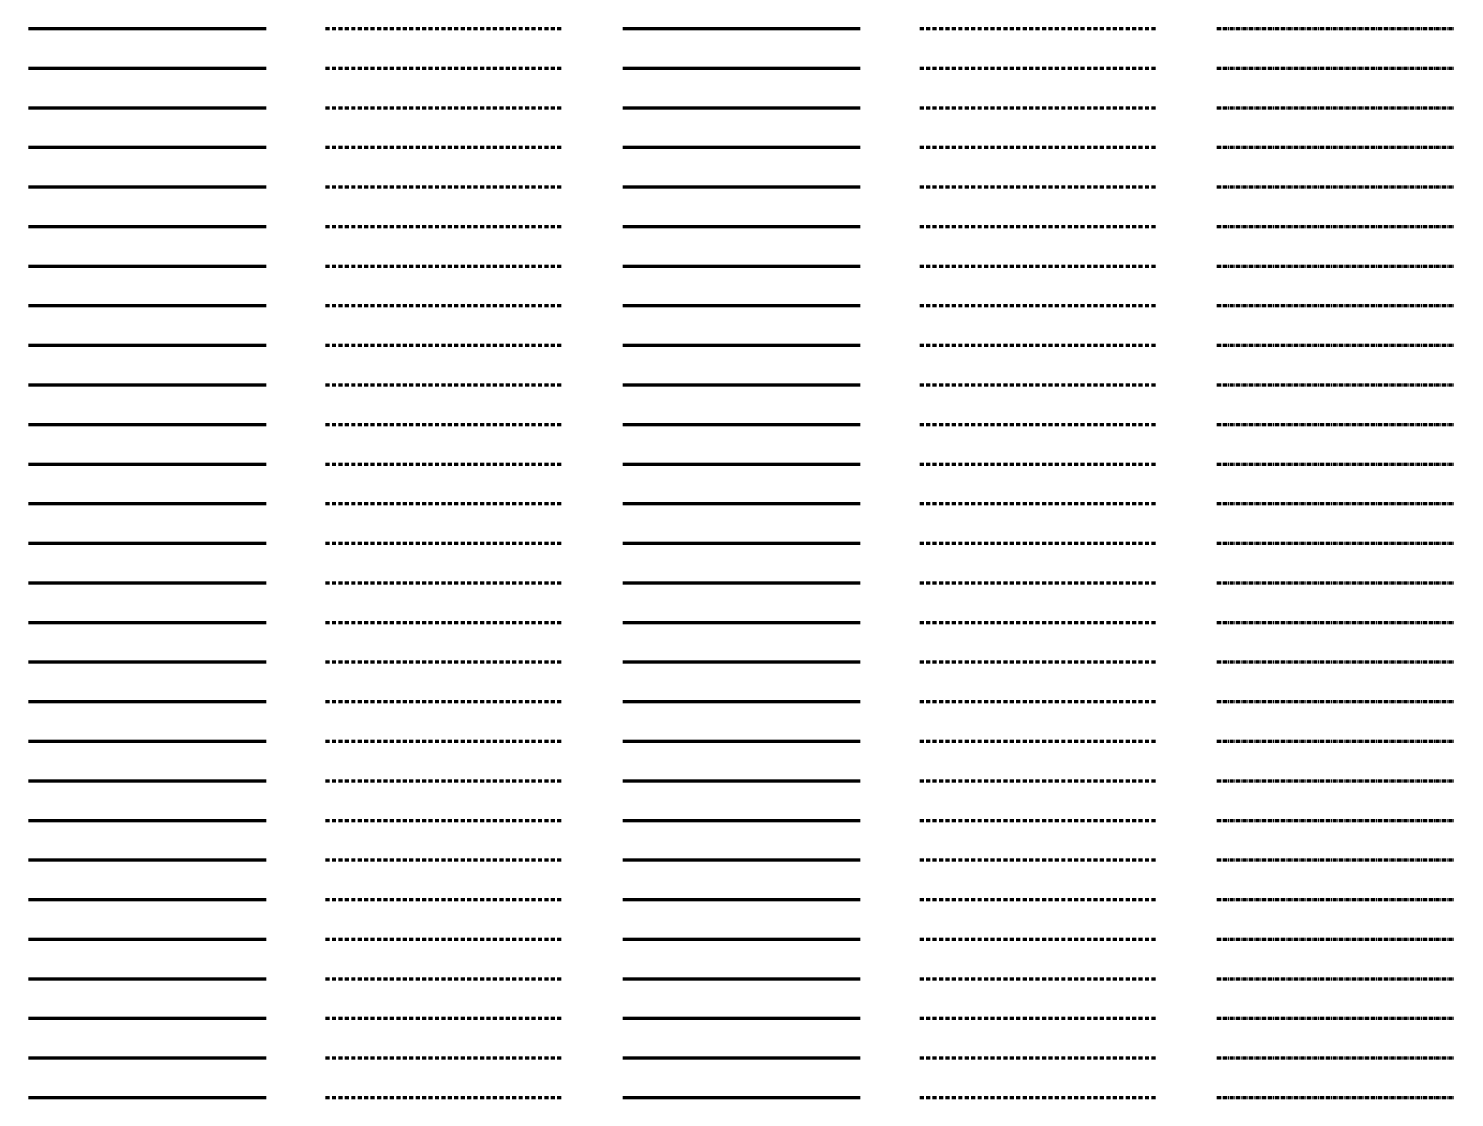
# Model space of a CAD drawing. Header units: metres. Extents: x -170 to 2070, y -13 to 17840.
# Drawn here: x 150 to 870, y 1660 to 2200 of the extents above; entities that cross this region are included whole.
import ezdxf

# ---------------------------------------------------------------- set-up
doc = ezdxf.new("R2010")
doc.units = ezdxf.units.M
doc.linetypes.add('KL-SO', pattern=[3.25, 2, -1.25])
doc.linetypes.add('KL-VERLATEN-SO', pattern=[3.25, 2, -0.5, 0.25, -0.5])
for name, color, linetype, lineweight in [('B-OI-KL-ET_HS_MANTELBUIS_PE_125-G', 7, 'Continuous', 70), ('B-OI-KL-ET_HS_MANTELBUIS_PE_125-VERLATEN-G', 7, 'KL-VERLATEN-SO', 70), ('B-OI-KL-ET_HS_MANTELBUIS_PE_160-G', 7, 'Continuous', 70), ('B-OI-KL-ET_HS_MANTELBUIS_PE_160-VERLATEN-G', 7, 'KL-VERLATEN-SO', 70), ('B-OI-KL-ET_HS_MANTELBUIS_PE_200-G', 7, 'Continuous', 70), ('B-OI-KL-ET_HS_MANTELBUIS_PE_200-VERLATEN-G', 7, 'KL-VERLATEN-SO', 70), ('B-OI-KL-ET_HS_MANTELBUIS_PE_250-G', 7, 'Continuous', 70), ('B-OI-KL-ET_HS_MANTELBUIS_PE_250-VERLATEN-G', 7, 'KL-VERLATEN-SO', 70), ('B-OI-KL-ET_HS_MANTELBUIS_PE_63-G', 7, 'Continuous', 70), ('B-OI-KL-ET_HS_MANTELBUIS_PE_63-VERLATEN-G', 7, 'KL-VERLATEN-SO', 70), ('B-OI-KL-ET_HS_MANTELBUIS_PVC DEELBAAR_110-G', 7, 'Continuous', 70), ('B-OI-KL-ET_HS_MANTELBUIS_PVC DEELBAAR_110-VERLATEN-G', 7, 'KL-VERLATEN-SO', 70), ('B-OI-KL-ET_HS_MANTELBUIS_PVC DEELBAAR_150-G', 7, 'Continuous', 70), ('B-OI-KL-ET_HS_MANTELBUIS_PVC DEELBAAR_150-VERLATEN-G', 7, 'KL-VERLATEN-SO', 70), ('B-OI-KL-ET_HS_MANTELBUIS_PVC DEELBAAR_160-G', 7, 'Continuous', 70), ('B-OI-KL-ET_HS_MANTELBUIS_PVC DEELBAAR_160-VERLATEN-G', 7, 'KL-VERLATEN-SO', 70), ('B-OI-KL-ET_HS_MANTELBUIS_PVC FLEX_110-G', 7, 'Continuous', 70), ('B-OI-KL-ET_HS_MANTELBUIS_PVC FLEX_110-VERLATEN-G', 7, 'KL-VERLATEN-SO', 70), ('B-OI-KL-ET_HS_MANTELBUIS_PVC FLEX_125-G', 7, 'Continuous', 70), ('B-OI-KL-ET_HS_MANTELBUIS_PVC FLEX_125-VERLATEN-G', 7, 'KL-VERLATEN-SO', 70), ('B-OI-KL-ET_HS_MANTELBUIS_PVC FLEX_160-G', 7, 'Continuous', 70), ('B-OI-KL-ET_HS_MANTELBUIS_PVC FLEX_160-VERLATEN-G', 7, 'KL-VERLATEN-SO', 70), ('B-OI-KL-ET_HS_MANTELBUIS_PVC FLEX_200-G', 7, 'Continuous', 70), ('B-OI-KL-ET_HS_MANTELBUIS_PVC FLEX_200-VERLATEN-G', 7, 'KL-VERLATEN-SO', 70), ('B-OI-KL-ET_HS_MANTELBUIS_PVC FLEX_250-G', 7, 'Continuous', 70), ('B-OI-KL-ET_HS_MANTELBUIS_PVC FLEX_250-VERLATEN-G', 7, 'KL-VERLATEN-SO', 70), ('B-OI-KL-ET_HS_MANTELBUIS_PVC FLEX_315-G', 7, 'Continuous', 70), ('B-OI-KL-ET_HS_MANTELBUIS_PVC FLEX_315-VERLATEN-G', 7, 'KL-VERLATEN-SO', 70), ('B-OI-KL-ET_HS_MANTELBUIS_PVC O SDR 41-G', 7, 'Continuous', 70), ('B-OI-KL-ET_HS_MANTELBUIS_PVC O SDR 41-VERLATEN-G', 7, 'KL-VERLATEN-SO', 70), ('B-OI-KL-ET_HS_MANTELBUIS_PVC SV-G', 7, 'Continuous', 70), ('B-OI-KL-ET_HS_MANTELBUIS_PVC SV-VERLATEN-G', 7, 'KL-VERLATEN-SO', 70), ('B-OI-KL-ET_HS_MANTELBUIS_PVC SV_110-G', 7, 'Continuous', 70), ('B-OI-KL-ET_HS_MANTELBUIS_PVC SV_110-VERLATEN-G', 7, 'KL-VERLATEN-SO', 70), ('B-OI-KL-ET_HS_MANTELBUIS_PVC SV_160-G', 7, 'Continuous', 70), ('B-OI-KL-ET_HS_MANTELBUIS_PVC SV_160-VERLATEN-G', 7, 'KL-VERLATEN-SO', 70), ('B-OI-KL-ET_HS_MANTELBUIS_PVC SV_200-G', 7, 'Continuous', 70), ('B-OI-KL-ET_HS_MANTELBUIS_PVC SV_200-VERLATEN-G', 7, 'KL-VERLATEN-SO', 70), ('B-OI-KL-ET_HS_MANTELBUIS_PVC SV_315-G', 7, 'Continuous', 70), ('B-OI-KL-ET_HS_MANTELBUIS_PVC SV_315-VERLATEN-G', 7, 'KL-VERLATEN-SO', 70), ('B-OI-KL-ET_HS_MANTELBUIS_PVC SV_63-G', 7, 'Continuous', 70), ('B-OI-KL-ET_HS_MANTELBUIS_PVC SV_63-VERLATEN-G', 7, 'KL-VERLATEN-SO', 70), ('B-OI-KL-ET_HS_MANTELBUIS_PVC SV_75-G', 7, 'Continuous', 70), ('B-OI-KL-ET_HS_MANTELBUIS_PVC SV_75-VERLATEN-G', 7, 'KL-VERLATEN-SO', 70), ('B-OI-KL-ET_HS_MANTELBUIS_PVC-G', 7, 'Continuous', 70), ('B-OI-KL-ET_HS_MANTELBUIS_PVC-VERLATEN-G', 7, 'KL-VERLATEN-SO', 70), ('B-OI-KL-ET_HS_MANTELBUIS_PVC_100-G', 7, 'Continuous', 70), ('B-OI-KL-ET_HS_MANTELBUIS_PVC_100-VERLATEN-G', 7, 'KL-VERLATEN-SO', 70), ('B-OI-KL-ET_HS_MANTELBUIS_PVC_110-G', 7, 'Continuous', 70), ('B-OI-KL-ET_HS_MANTELBUIS_PVC_110-VERLATEN-G', 7, 'KL-VERLATEN-SO', 70), ('B-OI-KL-ET_HS_MANTELBUIS_PVC_120-G', 7, 'Continuous', 70), ('B-OI-KL-ET_HS_MANTELBUIS_PVC_120-VERLATEN-G', 7, 'KL-VERLATEN-SO', 70), ('B-OI-KL-ET_HS_MANTELBUIS_PVC_125-G', 7, 'Continuous', 70), ('B-OI-KL-ET_HS_MANTELBUIS_PVC_125-VERLATEN-G', 7, 'KL-VERLATEN-SO', 70), ('B-OI-KL-ET_HS_MANTELBUIS_PVC_150-G', 7, 'Continuous', 70), ('B-OI-KL-ET_HS_MANTELBUIS_PVC_150-VERLATEN-G', 7, 'KL-VERLATEN-SO', 70), ('N-OI-KL-ET_HS_MANTELBUIS_PE_125-G', 10, 'KL-SO', 70), ('N-OI-KL-ET_HS_MANTELBUIS_PE_160-G', 10, 'KL-SO', 70), ('N-OI-KL-ET_HS_MANTELBUIS_PE_200-G', 10, 'KL-SO', 70), ('N-OI-KL-ET_HS_MANTELBUIS_PE_250-G', 10, 'KL-SO', 70), ('N-OI-KL-ET_HS_MANTELBUIS_PE_63-G', 10, 'KL-SO', 70), ('N-OI-KL-ET_HS_MANTELBUIS_PVC DEELBAAR_110-G', 10, 'KL-SO', 70), ('N-OI-KL-ET_HS_MANTELBUIS_PVC DEELBAAR_150-G', 10, 'KL-SO', 70), ('N-OI-KL-ET_HS_MANTELBUIS_PVC DEELBAAR_160-G', 10, 'KL-SO', 70), ('N-OI-KL-ET_HS_MANTELBUIS_PVC FLEX_110-G', 10, 'KL-SO', 70), ('N-OI-KL-ET_HS_MANTELBUIS_PVC FLEX_125-G', 10, 'KL-SO', 70), ('N-OI-KL-ET_HS_MANTELBUIS_PVC FLEX_160-G', 10, 'KL-SO', 70), ('N-OI-KL-ET_HS_MANTELBUIS_PVC FLEX_200-G', 10, 'KL-SO', 70), ('N-OI-KL-ET_HS_MANTELBUIS_PVC FLEX_250-G', 10, 'KL-SO', 70), ('N-OI-KL-ET_HS_MANTELBUIS_PVC FLEX_315-G', 10, 'KL-SO', 70), ('N-OI-KL-ET_HS_MANTELBUIS_PVC O SDR 41-G', 10, 'KL-SO', 70), ('N-OI-KL-ET_HS_MANTELBUIS_PVC SV-G', 10, 'KL-SO', 70), ('N-OI-KL-ET_HS_MANTELBUIS_PVC SV_110-G', 10, 'KL-SO', 70), ('N-OI-KL-ET_HS_MANTELBUIS_PVC SV_160-G', 10, 'KL-SO', 70), ('N-OI-KL-ET_HS_MANTELBUIS_PVC SV_200-G', 10, 'KL-SO', 70), ('N-OI-KL-ET_HS_MANTELBUIS_PVC SV_315-G', 10, 'KL-SO', 70), ('N-OI-KL-ET_HS_MANTELBUIS_PVC SV_63-G', 10, 'KL-SO', 70), ('N-OI-KL-ET_HS_MANTELBUIS_PVC SV_75-G', 10, 'KL-SO', 70), ('N-OI-KL-ET_HS_MANTELBUIS_PVC-G', 10, 'KL-SO', 70), ('N-OI-KL-ET_HS_MANTELBUIS_PVC_100-G', 10, 'KL-SO', 70), ('N-OI-KL-ET_HS_MANTELBUIS_PVC_110-G', 10, 'KL-SO', 70), ('N-OI-KL-ET_HS_MANTELBUIS_PVC_120-G', 10, 'KL-SO', 70), ('N-OI-KL-ET_HS_MANTELBUIS_PVC_125-G', 10, 'KL-SO', 70), ('N-OI-KL-ET_HS_MANTELBUIS_PVC_150-G', 10, 'KL-SO', 70), ('R-OI-KL-ET_HS_MANTELBUIS_PE_125-G', 10, 'KL-SO', 70), ('R-OI-KL-ET_HS_MANTELBUIS_PE_160-G', 10, 'KL-SO', 70), ('R-OI-KL-ET_HS_MANTELBUIS_PE_200-G', 10, 'KL-SO', 70), ('R-OI-KL-ET_HS_MANTELBUIS_PE_250-G', 10, 'KL-SO', 70), ('R-OI-KL-ET_HS_MANTELBUIS_PE_63-G', 10, 'KL-SO', 70), ('R-OI-KL-ET_HS_MANTELBUIS_PVC DEELBAAR_110-G', 10, 'KL-SO', 70), ('R-OI-KL-ET_HS_MANTELBUIS_PVC DEELBAAR_150-G', 10, 'KL-SO', 70), ('R-OI-KL-ET_HS_MANTELBUIS_PVC DEELBAAR_160-G', 10, 'KL-SO', 70), ('R-OI-KL-ET_HS_MANTELBUIS_PVC FLEX_110-G', 10, 'KL-SO', 70), ('R-OI-KL-ET_HS_MANTELBUIS_PVC FLEX_125-G', 10, 'KL-SO', 70), ('R-OI-KL-ET_HS_MANTELBUIS_PVC FLEX_160-G', 10, 'KL-SO', 70), ('R-OI-KL-ET_HS_MANTELBUIS_PVC FLEX_200-G', 10, 'KL-SO', 70), ('R-OI-KL-ET_HS_MANTELBUIS_PVC FLEX_250-G', 10, 'KL-SO', 70), ('R-OI-KL-ET_HS_MANTELBUIS_PVC FLEX_315-G', 10, 'KL-SO', 70), ('R-OI-KL-ET_HS_MANTELBUIS_PVC O SDR 41-G', 10, 'KL-SO', 70), ('R-OI-KL-ET_HS_MANTELBUIS_PVC SV-G', 10, 'KL-SO', 70), ('R-OI-KL-ET_HS_MANTELBUIS_PVC SV_110-G', 10, 'KL-SO', 70), ('R-OI-KL-ET_HS_MANTELBUIS_PVC SV_160-G', 10, 'KL-SO', 70), ('R-OI-KL-ET_HS_MANTELBUIS_PVC SV_200-G', 10, 'KL-SO', 70), ('R-OI-KL-ET_HS_MANTELBUIS_PVC SV_315-G', 10, 'KL-SO', 70), ('R-OI-KL-ET_HS_MANTELBUIS_PVC SV_63-G', 10, 'KL-SO', 70), ('R-OI-KL-ET_HS_MANTELBUIS_PVC SV_75-G', 10, 'KL-SO', 70), ('R-OI-KL-ET_HS_MANTELBUIS_PVC-G', 10, 'KL-SO', 70), ('R-OI-KL-ET_HS_MANTELBUIS_PVC_100-G', 10, 'KL-SO', 70), ('R-OI-KL-ET_HS_MANTELBUIS_PVC_110-G', 10, 'KL-SO', 70), ('R-OI-KL-ET_HS_MANTELBUIS_PVC_120-G', 10, 'KL-SO', 70), ('R-OI-KL-ET_HS_MANTELBUIS_PVC_125-G', 10, 'KL-SO', 70), ('R-OI-KL-ET_HS_MANTELBUIS_PVC_150-G', 10, 'KL-SO', 70), ('V-OI-KL-ET_HS_MANTELBUIS_PE_125-G', 7, 'V-KL-SO', 70), ('V-OI-KL-ET_HS_MANTELBUIS_PE_160-G', 7, 'V-KL-SO', 70), ('V-OI-KL-ET_HS_MANTELBUIS_PE_200-G', 7, 'V-KL-SO', 70), ('V-OI-KL-ET_HS_MANTELBUIS_PE_250-G', 7, 'V-KL-SO', 70), ('V-OI-KL-ET_HS_MANTELBUIS_PE_63-G', 7, 'V-KL-SO', 70), ('V-OI-KL-ET_HS_MANTELBUIS_PVC DEELBAAR_110-G', 7, 'V-KL-SO', 70), ('V-OI-KL-ET_HS_MANTELBUIS_PVC DEELBAAR_150-G', 7, 'V-KL-SO', 70), ('V-OI-KL-ET_HS_MANTELBUIS_PVC DEELBAAR_160-G', 7, 'V-KL-SO', 70), ('V-OI-KL-ET_HS_MANTELBUIS_PVC FLEX_110-G', 7, 'V-KL-SO', 70), ('V-OI-KL-ET_HS_MANTELBUIS_PVC FLEX_125-G', 7, 'V-KL-SO', 70), ('V-OI-KL-ET_HS_MANTELBUIS_PVC FLEX_160-G', 7, 'V-KL-SO', 70), ('V-OI-KL-ET_HS_MANTELBUIS_PVC FLEX_200-G', 7, 'V-KL-SO', 70), ('V-OI-KL-ET_HS_MANTELBUIS_PVC FLEX_250-G', 7, 'V-KL-SO', 70), ('V-OI-KL-ET_HS_MANTELBUIS_PVC FLEX_315-G', 7, 'V-KL-SO', 70), ('V-OI-KL-ET_HS_MANTELBUIS_PVC O SDR 41-G', 7, 'V-KL-SO', 70), ('V-OI-KL-ET_HS_MANTELBUIS_PVC SV-G', 7, 'V-KL-SO', 70), ('V-OI-KL-ET_HS_MANTELBUIS_PVC SV_110-G', 7, 'V-KL-SO', 70), ('V-OI-KL-ET_HS_MANTELBUIS_PVC SV_160-G', 7, 'V-KL-SO', 70), ('V-OI-KL-ET_HS_MANTELBUIS_PVC SV_200-G', 7, 'V-KL-SO', 70), ('V-OI-KL-ET_HS_MANTELBUIS_PVC SV_315-G', 7, 'V-KL-SO', 70), ('V-OI-KL-ET_HS_MANTELBUIS_PVC SV_63-G', 7, 'V-KL-SO', 70), ('V-OI-KL-ET_HS_MANTELBUIS_PVC SV_75-G', 7, 'V-KL-SO', 70), ('V-OI-KL-ET_HS_MANTELBUIS_PVC-G', 7, 'V-KL-SO', 70), ('V-OI-KL-ET_HS_MANTELBUIS_PVC_100-G', 7, 'V-KL-SO', 70), ('V-OI-KL-ET_HS_MANTELBUIS_PVC_110-G', 7, 'V-KL-SO', 70), ('V-OI-KL-ET_HS_MANTELBUIS_PVC_120-G', 7, 'V-KL-SO', 70), ('V-OI-KL-ET_HS_MANTELBUIS_PVC_125-G', 7, 'V-KL-SO', 70), ('V-OI-KL-ET_HS_MANTELBUIS_PVC_150-G', 7, 'V-KL-SO', 70)]:
    doc.layers.add(name, color=color, linetype=linetype, lineweight=lineweight)
doc.linetypes.add('V-KL-SO', pattern='A,2,[24,nlcs.shx,S=0.75,R=0,X=0,Y=0],2', length=4)

msp = doc.modelspace()

# ---------------------------------------------------------------- linework, layer by layer
at = {"layer": 'B-OI-KL-ET_HS_MANTELBUIS_PE_125-G'}
msp.add_line((150, 1660), (270, 1660), dxfattribs=at)
at = {"layer": 'B-OI-KL-ET_HS_MANTELBUIS_PE_125-VERLATEN-G'}
msp.add_line((750, 1660), (870, 1660), dxfattribs=at)
at = {"layer": 'B-OI-KL-ET_HS_MANTELBUIS_PE_160-G'}
msp.add_line((150, 1680), (270, 1680), dxfattribs=at)
at = {"layer": 'B-OI-KL-ET_HS_MANTELBUIS_PE_160-VERLATEN-G'}
msp.add_line((750, 1680), (870, 1680), dxfattribs=at)
at = {"layer": 'B-OI-KL-ET_HS_MANTELBUIS_PE_200-G'}
msp.add_line((150, 1700), (270, 1700), dxfattribs=at)
at = {"layer": 'B-OI-KL-ET_HS_MANTELBUIS_PE_200-VERLATEN-G'}
msp.add_line((750, 1700), (870, 1700), dxfattribs=at)
at = {"layer": 'B-OI-KL-ET_HS_MANTELBUIS_PE_250-G'}
msp.add_line((150, 1720), (270, 1720), dxfattribs=at)
at = {"layer": 'B-OI-KL-ET_HS_MANTELBUIS_PE_250-VERLATEN-G'}
msp.add_line((750, 1720), (870, 1720), dxfattribs=at)
at = {"layer": 'B-OI-KL-ET_HS_MANTELBUIS_PE_63-G'}
msp.add_line((150, 1740), (270, 1740), dxfattribs=at)
at = {"layer": 'B-OI-KL-ET_HS_MANTELBUIS_PE_63-VERLATEN-G'}
msp.add_line((750, 1740), (870, 1740), dxfattribs=at)
at = {"layer": 'B-OI-KL-ET_HS_MANTELBUIS_PVC DEELBAAR_110-G'}
msp.add_line((150, 1780), (270, 1780), dxfattribs=at)
at = {"layer": 'B-OI-KL-ET_HS_MANTELBUIS_PVC DEELBAAR_110-VERLATEN-G'}
msp.add_line((750, 1780), (870, 1780), dxfattribs=at)
at = {"layer": 'B-OI-KL-ET_HS_MANTELBUIS_PVC DEELBAAR_150-G'}
msp.add_line((150, 1800), (270, 1800), dxfattribs=at)
at = {"layer": 'B-OI-KL-ET_HS_MANTELBUIS_PVC DEELBAAR_150-VERLATEN-G'}
msp.add_line((750, 1800), (870, 1800), dxfattribs=at)
at = {"layer": 'B-OI-KL-ET_HS_MANTELBUIS_PVC DEELBAAR_160-G'}
msp.add_line((150, 1820), (270, 1820), dxfattribs=at)
at = {"layer": 'B-OI-KL-ET_HS_MANTELBUIS_PVC DEELBAAR_160-VERLATEN-G'}
msp.add_line((750, 1820), (870, 1820), dxfattribs=at)
at = {"layer": 'B-OI-KL-ET_HS_MANTELBUIS_PVC FLEX_110-G'}
msp.add_line((150, 1840), (270, 1840), dxfattribs=at)
at = {"layer": 'B-OI-KL-ET_HS_MANTELBUIS_PVC FLEX_110-VERLATEN-G'}
msp.add_line((750, 1840), (870, 1840), dxfattribs=at)
at = {"layer": 'B-OI-KL-ET_HS_MANTELBUIS_PVC FLEX_125-G'}
msp.add_line((150, 1860), (270, 1860), dxfattribs=at)
at = {"layer": 'B-OI-KL-ET_HS_MANTELBUIS_PVC FLEX_125-VERLATEN-G'}
msp.add_line((750, 1860), (870, 1860), dxfattribs=at)
at = {"layer": 'B-OI-KL-ET_HS_MANTELBUIS_PVC FLEX_160-G'}
msp.add_line((150, 1880), (270, 1880), dxfattribs=at)
at = {"layer": 'B-OI-KL-ET_HS_MANTELBUIS_PVC FLEX_160-VERLATEN-G'}
msp.add_line((750, 1880), (870, 1880), dxfattribs=at)
at = {"layer": 'B-OI-KL-ET_HS_MANTELBUIS_PVC FLEX_200-G'}
msp.add_line((150, 1900), (270, 1900), dxfattribs=at)
at = {"layer": 'B-OI-KL-ET_HS_MANTELBUIS_PVC FLEX_200-VERLATEN-G'}
msp.add_line((750, 1900), (870, 1900), dxfattribs=at)
at = {"layer": 'B-OI-KL-ET_HS_MANTELBUIS_PVC FLEX_250-G'}
msp.add_line((150, 1920), (270, 1920), dxfattribs=at)
at = {"layer": 'B-OI-KL-ET_HS_MANTELBUIS_PVC FLEX_250-VERLATEN-G'}
msp.add_line((750, 1920), (870, 1920), dxfattribs=at)
at = {"layer": 'B-OI-KL-ET_HS_MANTELBUIS_PVC FLEX_315-G'}
msp.add_line((150, 1940), (270, 1940), dxfattribs=at)
at = {"layer": 'B-OI-KL-ET_HS_MANTELBUIS_PVC FLEX_315-VERLATEN-G'}
msp.add_line((750, 1940), (870, 1940), dxfattribs=at)
at = {"layer": 'B-OI-KL-ET_HS_MANTELBUIS_PVC O SDR 41-G'}
msp.add_line((150, 1960), (270, 1960), dxfattribs=at)
at = {"layer": 'B-OI-KL-ET_HS_MANTELBUIS_PVC O SDR 41-VERLATEN-G'}
msp.add_line((750, 1960), (870, 1960), dxfattribs=at)
at = {"layer": 'B-OI-KL-ET_HS_MANTELBUIS_PVC SV-G'}
msp.add_line((150, 1980), (270, 1980), dxfattribs=at)
at = {"layer": 'B-OI-KL-ET_HS_MANTELBUIS_PVC SV-VERLATEN-G'}
msp.add_line((750, 1980), (870, 1980), dxfattribs=at)
at = {"layer": 'B-OI-KL-ET_HS_MANTELBUIS_PVC SV_110-G'}
msp.add_line((150, 2000), (270, 2000), dxfattribs=at)
at = {"layer": 'B-OI-KL-ET_HS_MANTELBUIS_PVC SV_110-VERLATEN-G'}
msp.add_line((750, 2000), (870, 2000), dxfattribs=at)
at = {"layer": 'B-OI-KL-ET_HS_MANTELBUIS_PVC SV_160-G'}
msp.add_line((150, 2020), (270, 2020), dxfattribs=at)
at = {"layer": 'B-OI-KL-ET_HS_MANTELBUIS_PVC SV_160-VERLATEN-G'}
msp.add_line((750, 2020), (870, 2020), dxfattribs=at)
at = {"layer": 'B-OI-KL-ET_HS_MANTELBUIS_PVC SV_200-G'}
msp.add_line((150, 2040), (270, 2040), dxfattribs=at)
at = {"layer": 'B-OI-KL-ET_HS_MANTELBUIS_PVC SV_200-VERLATEN-G'}
msp.add_line((750, 2040), (870, 2040), dxfattribs=at)
at = {"layer": 'B-OI-KL-ET_HS_MANTELBUIS_PVC SV_315-G'}
msp.add_line((150, 2060), (270, 2060), dxfattribs=at)
at = {"layer": 'B-OI-KL-ET_HS_MANTELBUIS_PVC SV_315-VERLATEN-G'}
msp.add_line((750, 2060), (870, 2060), dxfattribs=at)
at = {"layer": 'B-OI-KL-ET_HS_MANTELBUIS_PVC SV_63-G'}
msp.add_line((150, 2080), (270, 2080), dxfattribs=at)
at = {"layer": 'B-OI-KL-ET_HS_MANTELBUIS_PVC SV_63-VERLATEN-G'}
msp.add_line((750, 2080), (870, 2080), dxfattribs=at)
at = {"layer": 'B-OI-KL-ET_HS_MANTELBUIS_PVC SV_75-G'}
msp.add_line((150, 2100), (270, 2100), dxfattribs=at)
at = {"layer": 'B-OI-KL-ET_HS_MANTELBUIS_PVC SV_75-VERLATEN-G'}
msp.add_line((750, 2100), (870, 2100), dxfattribs=at)
at = {"layer": 'B-OI-KL-ET_HS_MANTELBUIS_PVC-G'}
msp.add_line((150, 1760), (270, 1760), dxfattribs=at)
at = {"layer": 'B-OI-KL-ET_HS_MANTELBUIS_PVC-VERLATEN-G'}
msp.add_line((750, 1760), (870, 1760), dxfattribs=at)
at = {"layer": 'B-OI-KL-ET_HS_MANTELBUIS_PVC_100-G'}
msp.add_line((150, 2120), (270, 2120), dxfattribs=at)
at = {"layer": 'B-OI-KL-ET_HS_MANTELBUIS_PVC_100-VERLATEN-G'}
msp.add_line((750, 2120), (870, 2120), dxfattribs=at)
at = {"layer": 'B-OI-KL-ET_HS_MANTELBUIS_PVC_110-G'}
msp.add_line((150, 2140), (270, 2140), dxfattribs=at)
at = {"layer": 'B-OI-KL-ET_HS_MANTELBUIS_PVC_110-VERLATEN-G'}
msp.add_line((750, 2140), (870, 2140), dxfattribs=at)
at = {"layer": 'B-OI-KL-ET_HS_MANTELBUIS_PVC_120-G'}
msp.add_line((150, 2160), (270, 2160), dxfattribs=at)
at = {"layer": 'B-OI-KL-ET_HS_MANTELBUIS_PVC_120-VERLATEN-G'}
msp.add_line((750, 2160), (870, 2160), dxfattribs=at)
at = {"layer": 'B-OI-KL-ET_HS_MANTELBUIS_PVC_125-G'}
msp.add_line((150, 2180), (270, 2180), dxfattribs=at)
at = {"layer": 'B-OI-KL-ET_HS_MANTELBUIS_PVC_125-VERLATEN-G'}
msp.add_line((750, 2180), (870, 2180), dxfattribs=at)
at = {"layer": 'B-OI-KL-ET_HS_MANTELBUIS_PVC_150-G'}
msp.add_line((150, 2200), (270, 2200), dxfattribs=at)
at = {"layer": 'B-OI-KL-ET_HS_MANTELBUIS_PVC_150-VERLATEN-G'}
msp.add_line((750, 2200), (870, 2200), dxfattribs=at)
at = {"layer": 'N-OI-KL-ET_HS_MANTELBUIS_PE_125-G'}
msp.add_line((300, 1660), (420, 1660), dxfattribs=at)
at = {"layer": 'N-OI-KL-ET_HS_MANTELBUIS_PE_160-G'}
msp.add_line((300, 1680), (420, 1680), dxfattribs=at)
at = {"layer": 'N-OI-KL-ET_HS_MANTELBUIS_PE_200-G'}
msp.add_line((300, 1700), (420, 1700), dxfattribs=at)
at = {"layer": 'N-OI-KL-ET_HS_MANTELBUIS_PE_250-G'}
msp.add_line((300, 1720), (420, 1720), dxfattribs=at)
at = {"layer": 'N-OI-KL-ET_HS_MANTELBUIS_PE_63-G'}
msp.add_line((300, 1740), (420, 1740), dxfattribs=at)
at = {"layer": 'N-OI-KL-ET_HS_MANTELBUIS_PVC DEELBAAR_110-G'}
msp.add_line((300, 1780), (420, 1780), dxfattribs=at)
at = {"layer": 'N-OI-KL-ET_HS_MANTELBUIS_PVC DEELBAAR_150-G'}
msp.add_line((300, 1800), (420, 1800), dxfattribs=at)
at = {"layer": 'N-OI-KL-ET_HS_MANTELBUIS_PVC DEELBAAR_160-G'}
msp.add_line((300, 1820), (420, 1820), dxfattribs=at)
at = {"layer": 'N-OI-KL-ET_HS_MANTELBUIS_PVC FLEX_110-G'}
msp.add_line((300, 1840), (420, 1840), dxfattribs=at)
at = {"layer": 'N-OI-KL-ET_HS_MANTELBUIS_PVC FLEX_125-G'}
msp.add_line((300, 1860), (420, 1860), dxfattribs=at)
at = {"layer": 'N-OI-KL-ET_HS_MANTELBUIS_PVC FLEX_160-G'}
msp.add_line((300, 1880), (420, 1880), dxfattribs=at)
at = {"layer": 'N-OI-KL-ET_HS_MANTELBUIS_PVC FLEX_200-G'}
msp.add_line((300, 1900), (420, 1900), dxfattribs=at)
at = {"layer": 'N-OI-KL-ET_HS_MANTELBUIS_PVC FLEX_250-G'}
msp.add_line((300, 1920), (420, 1920), dxfattribs=at)
at = {"layer": 'N-OI-KL-ET_HS_MANTELBUIS_PVC FLEX_315-G'}
msp.add_line((300, 1940), (420, 1940), dxfattribs=at)
at = {"layer": 'N-OI-KL-ET_HS_MANTELBUIS_PVC O SDR 41-G'}
msp.add_line((300, 1960), (420, 1960), dxfattribs=at)
at = {"layer": 'N-OI-KL-ET_HS_MANTELBUIS_PVC SV-G'}
msp.add_line((300, 1980), (420, 1980), dxfattribs=at)
at = {"layer": 'N-OI-KL-ET_HS_MANTELBUIS_PVC SV_110-G'}
msp.add_line((300, 2000), (420, 2000), dxfattribs=at)
at = {"layer": 'N-OI-KL-ET_HS_MANTELBUIS_PVC SV_160-G'}
msp.add_line((300, 2020), (420, 2020), dxfattribs=at)
at = {"layer": 'N-OI-KL-ET_HS_MANTELBUIS_PVC SV_200-G'}
msp.add_line((300, 2040), (420, 2040), dxfattribs=at)
at = {"layer": 'N-OI-KL-ET_HS_MANTELBUIS_PVC SV_315-G'}
msp.add_line((300, 2060), (420, 2060), dxfattribs=at)
at = {"layer": 'N-OI-KL-ET_HS_MANTELBUIS_PVC SV_63-G'}
msp.add_line((300, 2080), (420, 2080), dxfattribs=at)
at = {"layer": 'N-OI-KL-ET_HS_MANTELBUIS_PVC SV_75-G'}
msp.add_line((300, 2100), (420, 2100), dxfattribs=at)
at = {"layer": 'N-OI-KL-ET_HS_MANTELBUIS_PVC-G'}
msp.add_line((300, 1760), (420, 1760), dxfattribs=at)
at = {"layer": 'N-OI-KL-ET_HS_MANTELBUIS_PVC_100-G'}
msp.add_line((300, 2120), (420, 2120), dxfattribs=at)
at = {"layer": 'N-OI-KL-ET_HS_MANTELBUIS_PVC_110-G'}
msp.add_line((300, 2140), (420, 2140), dxfattribs=at)
at = {"layer": 'N-OI-KL-ET_HS_MANTELBUIS_PVC_120-G'}
msp.add_line((300, 2160), (420, 2160), dxfattribs=at)
at = {"layer": 'N-OI-KL-ET_HS_MANTELBUIS_PVC_125-G'}
msp.add_line((300, 2180), (420, 2180), dxfattribs=at)
at = {"layer": 'N-OI-KL-ET_HS_MANTELBUIS_PVC_150-G'}
msp.add_line((300, 2200), (420, 2200), dxfattribs=at)
at = {"layer": 'R-OI-KL-ET_HS_MANTELBUIS_PE_125-G'}
msp.add_line((600, 1660), (720, 1660), dxfattribs=at)
at = {"layer": 'R-OI-KL-ET_HS_MANTELBUIS_PE_160-G'}
msp.add_line((600, 1680), (720, 1680), dxfattribs=at)
at = {"layer": 'R-OI-KL-ET_HS_MANTELBUIS_PE_200-G'}
msp.add_line((600, 1700), (720, 1700), dxfattribs=at)
at = {"layer": 'R-OI-KL-ET_HS_MANTELBUIS_PE_250-G'}
msp.add_line((600, 1720), (720, 1720), dxfattribs=at)
at = {"layer": 'R-OI-KL-ET_HS_MANTELBUIS_PE_63-G'}
msp.add_line((600, 1740), (720, 1740), dxfattribs=at)
at = {"layer": 'R-OI-KL-ET_HS_MANTELBUIS_PVC DEELBAAR_110-G'}
msp.add_line((600, 1780), (720, 1780), dxfattribs=at)
at = {"layer": 'R-OI-KL-ET_HS_MANTELBUIS_PVC DEELBAAR_150-G'}
msp.add_line((600, 1800), (720, 1800), dxfattribs=at)
at = {"layer": 'R-OI-KL-ET_HS_MANTELBUIS_PVC DEELBAAR_160-G'}
msp.add_line((600, 1820), (720, 1820), dxfattribs=at)
at = {"layer": 'R-OI-KL-ET_HS_MANTELBUIS_PVC FLEX_110-G'}
msp.add_line((600, 1840), (720, 1840), dxfattribs=at)
at = {"layer": 'R-OI-KL-ET_HS_MANTELBUIS_PVC FLEX_125-G'}
msp.add_line((600, 1860), (720, 1860), dxfattribs=at)
at = {"layer": 'R-OI-KL-ET_HS_MANTELBUIS_PVC FLEX_160-G'}
msp.add_line((600, 1880), (720, 1880), dxfattribs=at)
at = {"layer": 'R-OI-KL-ET_HS_MANTELBUIS_PVC FLEX_200-G'}
msp.add_line((600, 1900), (720, 1900), dxfattribs=at)
at = {"layer": 'R-OI-KL-ET_HS_MANTELBUIS_PVC FLEX_250-G'}
msp.add_line((600, 1920), (720, 1920), dxfattribs=at)
at = {"layer": 'R-OI-KL-ET_HS_MANTELBUIS_PVC FLEX_315-G'}
msp.add_line((600, 1940), (720, 1940), dxfattribs=at)
at = {"layer": 'R-OI-KL-ET_HS_MANTELBUIS_PVC O SDR 41-G'}
msp.add_line((600, 1960), (720, 1960), dxfattribs=at)
at = {"layer": 'R-OI-KL-ET_HS_MANTELBUIS_PVC SV-G'}
msp.add_line((600, 1980), (720, 1980), dxfattribs=at)
at = {"layer": 'R-OI-KL-ET_HS_MANTELBUIS_PVC SV_110-G'}
msp.add_line((600, 2000), (720, 2000), dxfattribs=at)
at = {"layer": 'R-OI-KL-ET_HS_MANTELBUIS_PVC SV_160-G'}
msp.add_line((600, 2020), (720, 2020), dxfattribs=at)
at = {"layer": 'R-OI-KL-ET_HS_MANTELBUIS_PVC SV_200-G'}
msp.add_line((600, 2040), (720, 2040), dxfattribs=at)
at = {"layer": 'R-OI-KL-ET_HS_MANTELBUIS_PVC SV_315-G'}
msp.add_line((600, 2060), (720, 2060), dxfattribs=at)
at = {"layer": 'R-OI-KL-ET_HS_MANTELBUIS_PVC SV_63-G'}
msp.add_line((600, 2080), (720, 2080), dxfattribs=at)
at = {"layer": 'R-OI-KL-ET_HS_MANTELBUIS_PVC SV_75-G'}
msp.add_line((600, 2100), (720, 2100), dxfattribs=at)
at = {"layer": 'R-OI-KL-ET_HS_MANTELBUIS_PVC-G'}
msp.add_line((600, 1760), (720, 1760), dxfattribs=at)
at = {"layer": 'R-OI-KL-ET_HS_MANTELBUIS_PVC_100-G'}
msp.add_line((600, 2120), (720, 2120), dxfattribs=at)
at = {"layer": 'R-OI-KL-ET_HS_MANTELBUIS_PVC_110-G'}
msp.add_line((600, 2140), (720, 2140), dxfattribs=at)
at = {"layer": 'R-OI-KL-ET_HS_MANTELBUIS_PVC_120-G'}
msp.add_line((600, 2160), (720, 2160), dxfattribs=at)
at = {"layer": 'R-OI-KL-ET_HS_MANTELBUIS_PVC_125-G'}
msp.add_line((600, 2180), (720, 2180), dxfattribs=at)
at = {"layer": 'R-OI-KL-ET_HS_MANTELBUIS_PVC_150-G'}
msp.add_line((600, 2200), (720, 2200), dxfattribs=at)
at = {"layer": 'V-OI-KL-ET_HS_MANTELBUIS_PE_125-G'}
msp.add_line((450, 1660), (570, 1660), dxfattribs=at)
at = {"layer": 'V-OI-KL-ET_HS_MANTELBUIS_PE_160-G'}
msp.add_line((450, 1680), (570, 1680), dxfattribs=at)
at = {"layer": 'V-OI-KL-ET_HS_MANTELBUIS_PE_200-G'}
msp.add_line((450, 1700), (570, 1700), dxfattribs=at)
at = {"layer": 'V-OI-KL-ET_HS_MANTELBUIS_PE_250-G'}
msp.add_line((450, 1720), (570, 1720), dxfattribs=at)
at = {"layer": 'V-OI-KL-ET_HS_MANTELBUIS_PE_63-G'}
msp.add_line((450, 1740), (570, 1740), dxfattribs=at)
at = {"layer": 'V-OI-KL-ET_HS_MANTELBUIS_PVC DEELBAAR_110-G'}
msp.add_line((450, 1780), (570, 1780), dxfattribs=at)
at = {"layer": 'V-OI-KL-ET_HS_MANTELBUIS_PVC DEELBAAR_150-G'}
msp.add_line((450, 1800), (570, 1800), dxfattribs=at)
at = {"layer": 'V-OI-KL-ET_HS_MANTELBUIS_PVC DEELBAAR_160-G'}
msp.add_line((450, 1820), (570, 1820), dxfattribs=at)
at = {"layer": 'V-OI-KL-ET_HS_MANTELBUIS_PVC FLEX_110-G'}
msp.add_line((450, 1840), (570, 1840), dxfattribs=at)
at = {"layer": 'V-OI-KL-ET_HS_MANTELBUIS_PVC FLEX_125-G'}
msp.add_line((450, 1860), (570, 1860), dxfattribs=at)
at = {"layer": 'V-OI-KL-ET_HS_MANTELBUIS_PVC FLEX_160-G'}
msp.add_line((450, 1880), (570, 1880), dxfattribs=at)
at = {"layer": 'V-OI-KL-ET_HS_MANTELBUIS_PVC FLEX_200-G'}
msp.add_line((450, 1900), (570, 1900), dxfattribs=at)
at = {"layer": 'V-OI-KL-ET_HS_MANTELBUIS_PVC FLEX_250-G'}
msp.add_line((450, 1920), (570, 1920), dxfattribs=at)
at = {"layer": 'V-OI-KL-ET_HS_MANTELBUIS_PVC FLEX_315-G'}
msp.add_line((450, 1940), (570, 1940), dxfattribs=at)
at = {"layer": 'V-OI-KL-ET_HS_MANTELBUIS_PVC O SDR 41-G'}
msp.add_line((450, 1960), (570, 1960), dxfattribs=at)
at = {"layer": 'V-OI-KL-ET_HS_MANTELBUIS_PVC SV-G'}
msp.add_line((450, 1980), (570, 1980), dxfattribs=at)
at = {"layer": 'V-OI-KL-ET_HS_MANTELBUIS_PVC SV_110-G'}
msp.add_line((450, 2000), (570, 2000), dxfattribs=at)
at = {"layer": 'V-OI-KL-ET_HS_MANTELBUIS_PVC SV_160-G'}
msp.add_line((450, 2020), (570, 2020), dxfattribs=at)
at = {"layer": 'V-OI-KL-ET_HS_MANTELBUIS_PVC SV_200-G'}
msp.add_line((450, 2040), (570, 2040), dxfattribs=at)
at = {"layer": 'V-OI-KL-ET_HS_MANTELBUIS_PVC SV_315-G'}
msp.add_line((450, 2060), (570, 2060), dxfattribs=at)
at = {"layer": 'V-OI-KL-ET_HS_MANTELBUIS_PVC SV_63-G'}
msp.add_line((450, 2080), (570, 2080), dxfattribs=at)
at = {"layer": 'V-OI-KL-ET_HS_MANTELBUIS_PVC SV_75-G'}
msp.add_line((450, 2100), (570, 2100), dxfattribs=at)
at = {"layer": 'V-OI-KL-ET_HS_MANTELBUIS_PVC-G'}
msp.add_line((450, 1760), (570, 1760), dxfattribs=at)
at = {"layer": 'V-OI-KL-ET_HS_MANTELBUIS_PVC_100-G'}
msp.add_line((450, 2120), (570, 2120), dxfattribs=at)
at = {"layer": 'V-OI-KL-ET_HS_MANTELBUIS_PVC_110-G'}
msp.add_line((450, 2140), (570, 2140), dxfattribs=at)
at = {"layer": 'V-OI-KL-ET_HS_MANTELBUIS_PVC_120-G'}
msp.add_line((450, 2160), (570, 2160), dxfattribs=at)
at = {"layer": 'V-OI-KL-ET_HS_MANTELBUIS_PVC_125-G'}
msp.add_line((450, 2180), (570, 2180), dxfattribs=at)
at = {"layer": 'V-OI-KL-ET_HS_MANTELBUIS_PVC_150-G'}
msp.add_line((450, 2200), (570, 2200), dxfattribs=at)

doc.saveas('drawing.dxf')
